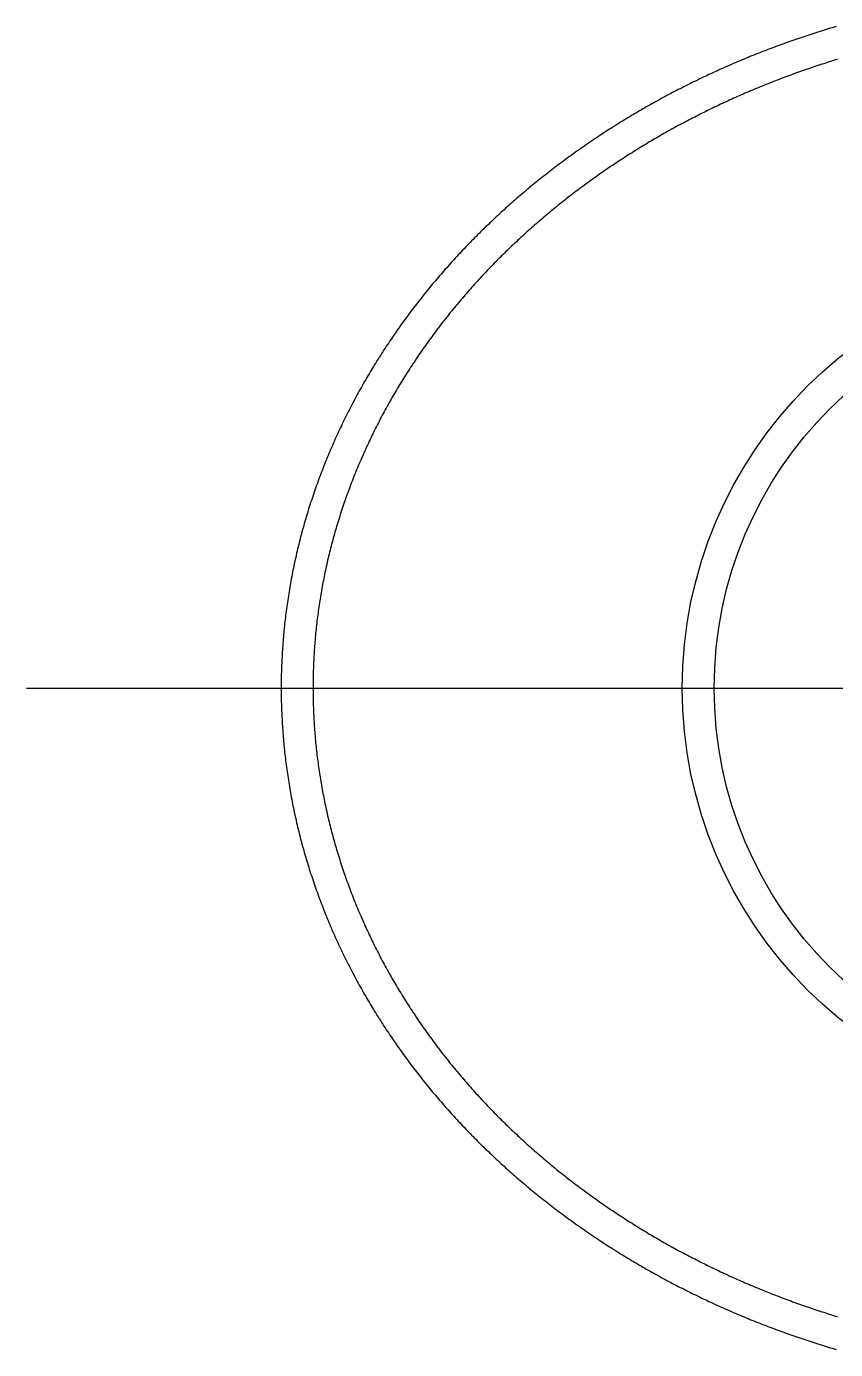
# Model space of a CAD drawing. Extents: x -24.5 to 25, y -16.2 to 7.6.
# Drawn here: x 7.99 to 14.35, y -5.19 to 5.19 of the extents above; entities that cross this region are included whole.
import ezdxf

# ---------------------------------------------------------------- set-up
doc = ezdxf.new("R2010")
doc.units = 0
doc.linetypes.add('CENTER', pattern=[50.8, 31.75, -6.35, 6.35, -6.35])
doc.layers.get('0').update_dxf_attribs({"linetype": 'CONTINUOUS'})
doc.layers.add('CENTER', color=1, linetype='CENTER')

msp = doc.modelspace()

# ---------------------------------------------------------------- linework, layer by layer
at = {"color": 7}
for points in [[(14.3527, 5.19303, 0), (14.3367, 5.18829, 0), (14.3207, 5.18351, 0), (14.3048, 5.1787, 0), (14.2888, 5.17385, 0), (14.2729, 5.16896, 0), (14.2569, 5.16404, 0), (14.241, 5.15908, 0), (14.2251, 5.15408, 0), (14.2092, 5.14904, 0), (14.1933, 5.14397, 0), (14.1774, 5.13887, 0), (14.1615, 5.13372, 0), (14.1456, 5.12854, 0), (14.1298, 5.12332, 0), (14.114, 5.11807, 0), (14.0981, 5.11278, 0), (14.0823, 5.10745, 0), (14.0665, 5.10208, 0), (14.0507, 5.09668, 0), (14.0349, 5.09124, 0), (14.0192, 5.08577, 0), (14.0034, 5.08026, 0), (13.9876, 5.07471, 0), (13.9719, 5.06912, 0), (13.9562, 5.0635, 0), (13.9405, 5.05784, 0), (13.9248, 5.05214, 0), (13.9091, 5.04641, 0), (13.8934, 5.04064, 0), (13.8777, 5.03483, 0), (13.8621, 5.02899, 0), (13.8465, 5.02311, 0), (13.8308, 5.01719, 0), (13.8152, 5.01124, 0), (13.7996, 5.00524, 0), (13.784, 4.99922, 0), (13.7685, 4.99315, 0), (13.7529, 4.98705, 0), (13.7374, 4.98091, 0), (13.7218, 4.97473, 0), (13.7063, 4.96852, 0), (13.6908, 4.96227, 0), (13.6753, 4.95598, 0), (13.6598, 4.94966, 0), (13.6444, 4.94329, 0), (13.6289, 4.93689, 0), (13.6135, 4.93046, 0), (13.598, 4.92398, 0), (13.5826, 4.91747, 0), (13.5672, 4.91092, 0), (13.5518, 4.90433, 0), (13.5365, 4.8977, 0), (13.5211, 4.89104, 0), (13.5058, 4.88434, 0), (13.4904, 4.8776, 0), (13.4751, 4.87083, 0), (13.4598, 4.86402, 0), (13.4445, 4.85717, 0), (13.4293, 4.85028, 0), (13.414, 4.84335, 0), (13.3988, 4.83639, 0), (13.3835, 4.82939, 0), (13.3683, 4.82235, 0), (13.3531, 4.81528, 0), (13.3379, 4.80816, 0), (13.3228, 4.80101, 0), (13.3076, 4.79383, 0), (13.2925, 4.7866, 0), (13.2774, 4.77934, 0), (13.2623, 4.77204, 0), (13.2472, 4.7647, 0), (13.2321, 4.75733, 0), (13.2171, 4.74991, 0), (13.202, 4.74246, 0), (13.187, 4.73498, 0), (13.172, 4.72745, 0), (13.157, 4.71989, 0), (13.1421, 4.71229, 0), (13.1271, 4.70466, 0), (13.1122, 4.69698, 0), (13.0973, 4.68927, 0), (13.0824, 4.68152, 0), (13.0675, 4.67374, 0), (13.0527, 4.66592, 0), (13.0378, 4.65806, 0), (13.023, 4.65016, 0), (13.0082, 4.64222, 0), (12.9934, 4.63425, 0), (12.9786, 4.62624, 0), (12.9639, 4.61819, 0), (12.9492, 4.61011, 0), (12.9345, 4.60199, 0), (12.9198, 4.59383, 0), (12.9051, 4.58564, 0), (12.8904, 4.5774, 0), (12.8758, 4.56913, 0), (12.8612, 4.56083, 0), (12.8466, 4.55248, 0), (12.832, 4.5441, 0), (12.8175, 4.53568, 0), (12.803, 4.52722, 0), (12.7885, 4.51873, 0), (12.774, 4.5102, 0), (12.7595, 4.50163, 0), (12.7451, 4.49303, 0), (12.7306, 4.48439, 0), (12.7162, 4.47571, 0), (12.7018, 4.46699, 0), (12.6875, 4.45824, 0), (12.6731, 4.44945, 0), (12.6588, 4.44062, 0), (12.6445, 4.43175, 0), (12.6302, 4.42285, 0), (12.616, 4.41391, 0), (12.6018, 4.40494, 0), (12.5876, 4.39592, 0), (12.5734, 4.38687, 0), (12.5592, 4.37779, 0), (12.5451, 4.36866, 0), (12.5309, 4.3595, 0), (12.5169, 4.3503, 0), (12.5028, 4.34107, 0), (12.4887, 4.33179, 0), (12.4747, 4.32248, 0), (12.4607, 4.31314, 0), (12.4467, 4.30375, 0), (12.4328, 4.29433, 0), (12.4189, 4.28488, 0), (12.4049, 4.27538, 0), (12.3911, 4.26585, 0), (12.3772, 4.25628, 0), (12.3634, 4.24668, 0), (12.3496, 4.23704, 0), (12.3358, 4.22736, 0), (12.322, 4.21765, 0), (12.3083, 4.2079, 0), (12.2946, 4.19811, 0), (12.2809, 4.18829, 0), (12.2673, 4.17843, 0), (12.2537, 4.16853, 0), (12.2401, 4.1586, 0), (12.2265, 4.14863, 0), (12.2129, 4.13862, 0), (12.1994, 4.12858, 0), (12.1859, 4.11851, 0), (12.1725, 4.10839, 0), (12.159, 4.09824, 0), (12.1456, 4.08806, 0), (12.1322, 4.07784, 0), (12.1189, 4.06758, 0), (12.1055, 4.05728, 0), (12.0922, 4.04695, 0), (12.079, 4.03659, 0), (12.0657, 4.02619, 0), (12.0525, 4.01575, 0), (12.0393, 4.00527, 0), (12.0262, 3.99476, 0), (12.013, 3.98422, 0), (11.9999, 3.97364, 0), (11.9868, 3.96302, 0), (11.9738, 3.95237, 0), (11.9608, 3.94168, 0), (11.9478, 3.93095, 0), (11.9348, 3.92019, 0), (11.9219, 3.9094, 0), (11.909, 3.89857, 0), (11.8961, 3.8877, 0), (11.8833, 3.8768, 0), (11.8705, 3.86586, 0), (11.8577, 3.85489, 0), (11.845, 3.84388, 0), (11.8322, 3.83283, 0), (11.8196, 3.82175, 0), (11.8069, 3.81064, 0), (11.7943, 3.79949, 0), (11.7817, 3.7883, 0), (11.7691, 3.77708, 0), (11.7566, 3.76583, 0), (11.7441, 3.75453, 0), (11.7316, 3.74321, 0), (11.7192, 3.73185, 0), (11.7068, 3.72045, 0), (11.6944, 3.70902, 0), (11.682, 3.69755, 0), (11.6697, 3.68605, 0), (11.6575, 3.67451, 0), (11.6452, 3.66293, 0), (11.633, 3.65133, 0), (11.6208, 3.63968, 0), (11.6087, 3.62801, 0), (11.5966, 3.61629, 0), (11.5845, 3.60455, 0), (11.5724, 3.59276, 0), (11.5604, 3.58095, 0), (11.5484, 3.5691, 0), (11.5365, 3.55721, 0), (11.5246, 3.54529, 0), (11.5127, 3.53333, 0), (11.5008, 3.52134, 0), (11.489, 3.50931, 0), (11.4773, 3.49725, 0), (11.4655, 3.48516, 0), (11.4538, 3.47303, 0), (11.4421, 3.46087, 0), (11.4305, 3.44867, 0), (11.4189, 3.43644, 0), (11.4073, 3.42417, 0), (11.3958, 3.41187, 0), (11.3843, 3.39953, 0), (11.3728, 3.38716, 0), (11.3614, 3.37475, 0), (11.35, 3.36231, 0), (11.3387, 3.34984, 0), (11.3273, 3.33733, 0), (11.3161, 3.32478, 0), (11.3048, 3.3122, 0), (11.2936, 3.29958, 0), (11.2824, 3.28694, 0), (11.2713, 3.27425, 0), (11.2602, 3.26153, 0), (11.2491, 3.24878, 0), (11.2381, 3.23599, 0), (11.2271, 3.22317, 0), (11.2161, 3.21031, 0), (11.2052, 3.19742, 0), (11.1943, 3.18449, 0), (11.1835, 3.17153, 0), (11.1727, 3.15854, 0), (11.1619, 3.14551, 0), (11.1512, 3.13245, 0), (11.1405, 3.11935, 0), (11.1298, 3.10622, 0), (11.1192, 3.09306, 0), (11.1086, 3.07986, 0), (11.0981, 3.06662, 0), (11.0876, 3.05336, 0), (11.0772, 3.04006, 0), (11.0667, 3.02672, 0), (11.0564, 3.01335, 0), (11.046, 2.99995, 0), (11.0357, 2.98652, 0), (11.0255, 2.97305, 0), (11.0152, 2.95955, 0), (11.0051, 2.94601, 0), (10.9949, 2.93244, 0), (10.9848, 2.91884, 0), (10.9748, 2.9052, 0), (10.9647, 2.89153, 0), (10.9548, 2.87783, 0), (10.9448, 2.8641, 0), (10.9349, 2.85033, 0), (10.9251, 2.83653, 0), (10.9153, 2.82269, 0), (10.9055, 2.80882, 0), (10.8958, 2.79492, 0), (10.8861, 2.78099, 0), (10.8765, 2.76702, 0), (10.8669, 2.75302, 0), (10.8573, 2.73899, 0), (10.8478, 2.72492, 0), (10.8383, 2.71083, 0), (10.8289, 2.6967, 0), (10.8195, 2.68253, 0), (10.8102, 2.66834, 0), (10.8009, 2.65411, 0), (10.7916, 2.63985, 0), (10.7824, 2.62556, 0), (10.7732, 2.61123, 0), (10.7641, 2.59687, 0), (10.755, 2.58248, 0), (10.746, 2.56806, 0), (10.737, 2.55361, 0), (10.7281, 2.53912, 0), (10.7192, 2.5246, 0), (10.7103, 2.51005, 0), (10.7015, 2.49547, 0), (10.6928, 2.48086, 0), (10.684, 2.46621, 0), (10.6754, 2.45153, 0), (10.6668, 2.43682, 0), (10.6582, 2.42208, 0), (10.6496, 2.40731, 0), (10.6412, 2.3925, 0), (10.6327, 2.37767, 0), (10.6243, 2.3628, 0), (10.616, 2.3479, 0), (10.6077, 2.33297, 0), (10.5994, 2.31801, 0), (10.5912, 2.30302, 0), (10.5831, 2.288, 0), (10.575, 2.27295, 0), (10.5669, 2.25787, 0), (10.5589, 2.24276, 0), (10.551, 2.22763, 0), (10.5431, 2.21246, 0), (10.5352, 2.19727, 0), (10.5274, 2.18205, 0), (10.5197, 2.1668, 0), (10.512, 2.15152, 0), (10.5043, 2.13621, 0), (10.4967, 2.12088, 0), (10.4892, 2.10552, 0), (10.4817, 2.09013, 0), (10.4742, 2.07472, 0), (10.4668, 2.05928, 0), (10.4595, 2.04381, 0), (10.4522, 2.02832, 0), (10.445, 2.0128, 0), (10.4378, 1.99725, 0), (10.4306, 1.98168, 0), (10.4236, 1.96608, 0), (10.4165, 1.95046, 0), (10.4095, 1.93482, 0), (10.4026, 1.91915, 0), (10.3958, 1.90345, 0), (10.3889, 1.88773, 0), (10.3822, 1.87199, 0), (10.3755, 1.85622, 0), (10.3688, 1.84043, 0), (10.3622, 1.82461, 0), (10.3556, 1.80877, 0), (10.3491, 1.79291, 0), (10.3427, 1.77703, 0), (10.3363, 1.76112, 0), (10.33, 1.74519, 0), (10.3237, 1.72924, 0), (10.3175, 1.71327, 0), (10.3113, 1.69727, 0), (10.3052, 1.68126, 0), (10.2991, 1.66522, 0), (10.2931, 1.64916, 0), (10.2872, 1.63308, 0), (10.2813, 1.61698, 0), (10.2755, 1.60086, 0), (10.2697, 1.58472, 0), (10.264, 1.56855, 0), (10.2583, 1.55237, 0), (10.2527, 1.53617, 0), (10.2472, 1.51995, 0), (10.2417, 1.50371, 0), (10.2362, 1.48745, 0), (10.2309, 1.47117, 0), (10.2255, 1.45487, 0), (10.2203, 1.43856, 0), (10.2151, 1.42222, 0), (10.2099, 1.40587, 0), (10.2048, 1.3895, 0), (10.1998, 1.37311, 0), (10.1948, 1.35671, 0), (10.1899, 1.34029, 0), (10.1851, 1.32385, 0), (10.1803, 1.30739, 0), (10.1755, 1.29092, 0), (10.1709, 1.27443, 0), (10.1663, 1.25793, 0), (10.1617, 1.24141, 0), (10.1572, 1.22487, 0), (10.1528, 1.20832, 0), (10.1484, 1.19175, 0), (10.1441, 1.17517, 0), (10.1398, 1.15858, 0), (10.1356, 1.14197, 0), (10.1315, 1.12534, 0), (10.1274, 1.10871, 0), (10.1234, 1.09206, 0), (10.1194, 1.0754, 0), (10.1155, 1.05872, 0), (10.1117, 1.04203, 0), (10.1079, 1.02533, 0), (10.1042, 1.00862, 0), (10.1006, 0.991892, 0), (10.097, 0.975155, 0), (10.0934, 0.958406, 0), (10.09, 0.941646, 0), (10.0866, 0.924874, 0), (10.0832, 0.908092, 0), (10.0799, 0.891299, 0), (10.0767, 0.874495, 0), (10.0735, 0.857681, 0), (10.0704, 0.840857, 0), (10.0674, 0.824023, 0), (10.0644, 0.807179, 0), (10.0615, 0.790326, 0), (10.0586, 0.773463, 0), (10.0558, 0.756592, 0), (10.0531, 0.739711, 0), (10.0504, 0.722822, 0), (10.0478, 0.705925, 0), (10.0452, 0.689019, 0), (10.0428, 0.672105, 0), (10.0403, 0.655184, 0), (10.038, 0.638255, 0), (10.0356, 0.621318, 0), (10.0334, 0.604375, 0), (10.0312, 0.587425, 0), (10.0291, 0.570468, 0), (10.027, 0.553504, 0), (10.025, 0.536534, 0), (10.0231, 0.519558, 0), (10.0212, 0.502577, 0), (10.0194, 0.485589, 0), (10.0177, 0.468597, 0), (10.016, 0.451599, 0), (10.0143, 0.434596, 0), (10.0128, 0.417588, 0), (10.0113, 0.400576, 0), (10.0098, 0.383559, 0), (10.0085, 0.366539, 0), (10.0071, 0.349514, 0), (10.0059, 0.332486, 0), (10.0047, 0.315454, 0), (10.0036, 0.298419, 0), (10.0025, 0.281381, 0), (10.0015, 0.26434, 0), (10.0006, 0.247297, 0), (9.99967, 0.230251, 0), (9.99886, 0.213203, 0), (9.9981, 0.196152, 0), (9.99741, 0.179101, 0), (9.99679, 0.162047, 0), (9.99622, 0.144993, 0), (9.99572, 0.127937, 0), (9.99528, 0.11088, 0), (9.9949, 0.093823, 0), (9.99459, 0.076765, 0), (9.99434, 0.059707, 0), (9.99415, 0.042647, 0), (9.99403, 0.025587, 0), (9.99397, 0.008527, 0), (9.99397, -0.008534, 0), (9.99403, -0.025596, 0), (9.99416, -0.042657, 0), (9.99435, -0.059719, 0), (9.9946, -0.07678, 0), (9.99492, -0.09384, 0), (9.9953, -0.1109, 0), (9.99574, -0.127959, 0), (9.99624, -0.145016, 0), (9.99681, -0.162072, 0), (9.99744, -0.179127, 0), (9.99813, -0.19618, 0), (9.99888, -0.213231, 0), (9.9997, -0.230279, 0), (10.0006, -0.247326, 0), (10.0015, -0.264369, 0), (10.0025, -0.28141, 0), (10.0036, -0.298448, 0), (10.0047, -0.315483, 0), (10.0059, -0.332514, 0), (10.0072, -0.349542, 0), (10.0085, -0.366566, 0), (10.0098, -0.383585, 0), (10.0113, -0.400601, 0), (10.0128, -0.417612, 0), (10.0143, -0.434618, 0), (10.016, -0.45162, 0), (10.0177, -0.468616, 0), (10.0194, -0.485608, 0), (10.0212, -0.502593, 0), (10.0231, -0.519574, 0), (10.025, -0.536548, 0), (10.027, -0.553516, 0), (10.0291, -0.570478, 0), (10.0312, -0.587433, 0), (10.0334, -0.604382, 0), (10.0356, -0.621323, 0), (10.0379, -0.638258, 0), (10.0403, -0.655185, 0), (10.0427, -0.672105, 0), (10.0452, -0.689017, 0), (10.0478, -0.705921, 0), (10.0504, -0.722817, 0), (10.0531, -0.739704, 0), (10.0558, -0.756583, 0), (10.0586, -0.773453, 0), (10.0615, -0.790315, 0), (10.0644, -0.807167, 0), (10.0674, -0.82401, 0), (10.0704, -0.840843, 0), (10.0735, -0.857666, 0), (10.0767, -0.874479, 0), (10.0799, -0.891283, 0), (10.0832, -0.908075, 0), (10.0865, -0.924857, 0), (10.0899, -0.941629, 0), (10.0934, -0.958389, 0), (10.0969, -0.975138, 0), (10.1005, -0.991876, 0), (10.1042, -1.0086, 0), (10.1079, -1.02532, 0), (10.1117, -1.04202, 0), (10.1155, -1.05871, 0), (10.1194, -1.07539, 0), (10.1234, -1.09205, 0), (10.1274, -1.1087, 0), (10.1315, -1.12534, 0), (10.1356, -1.14196, 0), (10.1398, -1.15857, 0), (10.1441, -1.17517, 0), (10.1484, -1.19175, 0), (10.1528, -1.20831, 0), (10.1572, -1.22486, 0), (10.1617, -1.2414, 0), (10.1663, -1.25792, 0), (10.1709, -1.27442, 0), (10.1756, -1.29091, 0), (10.1803, -1.30738, 0), (10.1851, -1.32384, 0), (10.19, -1.34028, 0), (10.1949, -1.3567, 0), (10.1998, -1.3731, 0), (10.2049, -1.38949, 0), (10.21, -1.40586, 0), (10.2151, -1.42221, 0), (10.2203, -1.43855, 0), (10.2256, -1.45486, 0), (10.2309, -1.47116, 0), (10.2363, -1.48744, 0), (10.2417, -1.5037, 0), (10.2472, -1.51995, 0), (10.2527, -1.53617, 0), (10.2583, -1.55237, 0), (10.264, -1.56856, 0), (10.2697, -1.58472, 0), (10.2755, -1.60086, 0), (10.2813, -1.61699, 0), (10.2872, -1.63309, 0), (10.2932, -1.64917, 0), (10.2992, -1.66523, 0), (10.3052, -1.68127, 0), (10.3113, -1.69729, 0), (10.3175, -1.71329, 0), (10.3237, -1.72926, 0), (10.33, -1.74522, 0), (10.3363, -1.76115, 0), (10.3427, -1.77706, 0), (10.3491, -1.79294, 0), (10.3556, -1.8088, 0), (10.3622, -1.82464, 0), (10.3688, -1.84046, 0), (10.3754, -1.85625, 0), (10.3821, -1.87202, 0), (10.3889, -1.88777, 0), (10.3957, -1.90349, 0), (10.4026, -1.91918, 0), (10.4095, -1.93486, 0), (10.4165, -1.9505, 0), (10.4235, -1.96612, 0), (10.4306, -1.98172, 0), (10.4377, -1.99729, 0), (10.4449, -2.01284, 0), (10.4522, -2.02836, 0), (10.4594, -2.04385, 0), (10.4668, -2.05931, 0), (10.4742, -2.07475, 0), (10.4816, -2.09017, 0), (10.4891, -2.10555, 0), (10.4967, -2.12091, 0), (10.5043, -2.13624, 0), (10.5119, -2.15155, 0), (10.5196, -2.16682, 0), (10.5274, -2.18207, 0), (10.5352, -2.19729, 0), (10.5431, -2.21248, 0), (10.551, -2.22763, 0), (10.5589, -2.24276, 0), (10.5669, -2.25786, 0), (10.575, -2.27293, 0), (10.5831, -2.28797, 0), (10.5912, -2.30299, 0), (10.5994, -2.31797, 0), (10.6077, -2.33292, 0), (10.616, -2.34784, 0), (10.6243, -2.36273, 0), (10.6327, -2.37758, 0), (10.6411, -2.39241, 0), (10.6496, -2.40721, 0), (10.6581, -2.42198, 0), (10.6667, -2.43672, 0), (10.6753, -2.45142, 0), (10.684, -2.4661, 0), (10.6927, -2.48074, 0), (10.7015, -2.49536, 0), (10.7103, -2.50994, 0), (10.7191, -2.52449, 0), (10.728, -2.53901, 0), (10.737, -2.5535, 0), (10.746, -2.56795, 0), (10.755, -2.58238, 0), (10.7641, -2.59677, 0), (10.7732, -2.61113, 0), (10.7824, -2.62546, 0), (10.7916, -2.63976, 0), (10.8009, -2.65403, 0), (10.8102, -2.66826, 0), (10.8195, -2.68246, 0), (10.8289, -2.69663, 0), (10.8383, -2.71077, 0), (10.8478, -2.72488, 0), (10.8573, -2.73895, 0), (10.8669, -2.75299, 0), (10.8765, -2.767, 0), (10.8861, -2.78097, 0), (10.8958, -2.79491, 0), (10.9055, -2.80882, 0), (10.9153, -2.8227, 0), (10.9251, -2.83654, 0), (10.935, -2.85035, 0), (10.9449, -2.86413, 0), (10.9548, -2.87787, 0), (10.9648, -2.89158, 0), (10.9748, -2.90525, 0), (10.9849, -2.9189, 0), (10.995, -2.93251, 0), (11.0051, -2.94608, 0), (11.0153, -2.95962, 0), (11.0255, -2.97313, 0), (11.0358, -2.9866, 0), (11.0461, -3.00004, 0), (11.0564, -3.01345, 0), (11.0668, -3.02682, 0), (11.0772, -3.04015, 0), (11.0877, -3.05346, 0), (11.0982, -3.06672, 0), (11.1087, -3.07996, 0), (11.1193, -3.09315, 0), (11.1299, -3.10632, 0), (11.1406, -3.11945, 0), (11.1513, -3.13254, 0), (11.162, -3.1456, 0), (11.1727, -3.15862, 0), (11.1835, -3.17161, 0), (11.1944, -3.18456, 0), (11.2053, -3.19748, 0), (11.2162, -3.21037, 0), (11.2271, -3.22322, 0), (11.2381, -3.23603, 0), (11.2491, -3.24882, 0), (11.2602, -3.26157, 0), (11.2713, -3.27428, 0), (11.2824, -3.28696, 0), (11.2936, -3.29961, 0), (11.3048, -3.31222, 0), (11.3161, -3.32479, 0), (11.3273, -3.33734, 0), (11.3387, -3.34985, 0), (11.35, -3.36232, 0), (11.3614, -3.37476, 0), (11.3728, -3.38717, 0), (11.3843, -3.39954, 0), (11.3958, -3.41187, 0), (11.4073, -3.42418, 0), (11.4189, -3.43644, 0), (11.4305, -3.44868, 0), (11.4421, -3.46088, 0), (11.4538, -3.47304, 0), (11.4655, -3.48517, 0), (11.4773, -3.49726, 0), (11.489, -3.50933, 0), (11.5008, -3.52135, 0), (11.5127, -3.53334, 0), (11.5246, -3.5453, 0), (11.5365, -3.55722, 0), (11.5484, -3.56911, 0), (11.5604, -3.58096, 0), (11.5724, -3.59277, 0), (11.5845, -3.60456, 0), (11.5966, -3.6163, 0), (11.6087, -3.62802, 0), (11.6208, -3.63969, 0), (11.633, -3.65134, 0), (11.6452, -3.66294, 0), (11.6575, -3.67452, 0), (11.6697, -3.68605, 0), (11.682, -3.69756, 0), (11.6944, -3.70902, 0), (11.7068, -3.72045, 0), (11.7192, -3.73185, 0), (11.7316, -3.74321, 0), (11.7441, -3.75454, 0), (11.7566, -3.76583, 0), (11.7691, -3.77709, 0), (11.7817, -3.78831, 0), (11.7943, -3.79949, 0), (11.8069, -3.81064, 0), (11.8195, -3.82176, 0), (11.8322, -3.83284, 0), (11.845, -3.84388, 0), (11.8577, -3.85489, 0), (11.8705, -3.86586, 0), (11.8833, -3.8768, 0), (11.8961, -3.8877, 0), (11.909, -3.89857, 0), (11.9219, -3.9094, 0), (11.9348, -3.92019, 0), (11.9478, -3.93095, 0), (11.9608, -3.94168, 0), (11.9738, -3.95237, 0), (11.9868, -3.96302, 0), (11.9999, -3.97364, 0), (12.013, -3.98422, 0), (12.0261, -3.99476, 0), (12.0393, -4.00527, 0), (12.0525, -4.01575, 0), (12.0657, -4.02618, 0), (12.079, -4.03659, 0), (12.0922, -4.04695, 0), (12.1055, -4.05728, 0), (12.1189, -4.06758, 0), (12.1322, -4.07783, 0), (12.1456, -4.08806, 0), (12.159, -4.09824, 0), (12.1725, -4.10839, 0), (12.1859, -4.1185, 0), (12.1994, -4.12858, 0), (12.2129, -4.13862, 0), (12.2265, -4.14862, 0), (12.2401, -4.15859, 0), (12.2537, -4.16852, 0), (12.2673, -4.17842, 0), (12.2809, -4.18828, 0), (12.2946, -4.1981, 0), (12.3083, -4.20789, 0), (12.3221, -4.21764, 0), (12.3358, -4.22735, 0), (12.3496, -4.23703, 0), (12.3634, -4.24667, 0), (12.3772, -4.25627, 0), (12.3911, -4.26584, 0), (12.405, -4.27537, 0), (12.4189, -4.28486, 0), (12.4328, -4.29432, 0), (12.4468, -4.30374, 0), (12.4607, -4.31312, 0), (12.4747, -4.32247, 0), (12.4888, -4.33178, 0), (12.5028, -4.34105, 0), (12.5169, -4.35029, 0), (12.531, -4.35949, 0), (12.5451, -4.36865, 0), (12.5592, -4.37778, 0), (12.5734, -4.38687, 0), (12.5876, -4.39592, 0), (12.6018, -4.40493, 0), (12.616, -4.41391, 0), (12.6303, -4.42286, 0), (12.6446, -4.43176, 0), (12.6589, -4.44063, 0), (12.6732, -4.44946, 0), (12.6875, -4.45825, 0), (12.7019, -4.46701, 0), (12.7163, -4.47573, 0), (12.7307, -4.48441, 0), (12.7451, -4.49306, 0), (12.7596, -4.50167, 0), (12.7741, -4.51024, 0), (12.7886, -4.51877, 0), (12.8031, -4.52727, 0), (12.8176, -4.53573, 0), (12.8322, -4.54415, 0), (12.8467, -4.55254, 0), (12.8613, -4.56089, 0), (12.8759, -4.5692, 0), (12.8906, -4.57747, 0), (12.9052, -4.58571, 0), (12.9199, -4.59391, 0), (12.9346, -4.60207, 0), (12.9493, -4.61019, 0), (12.964, -4.61828, 0), (12.9788, -4.62633, 0), (12.9936, -4.63434, 0), (13.0083, -4.64232, 0), (13.0231, -4.65025, 0), (13.038, -4.65815, 0), (13.0528, -4.66601, 0), (13.0677, -4.67384, 0), (13.0825, -4.68162, 0), (13.0974, -4.68937, 0), (13.1124, -4.69708, 0), (13.1273, -4.70476, 0), (13.1422, -4.71239, 0), (13.1572, -4.71999, 0), (13.1722, -4.72755, 0), (13.1872, -4.73508, 0), (13.2022, -4.74256, 0), (13.2172, -4.75001, 0), (13.2323, -4.75742, 0), (13.2473, -4.76479, 0), (13.2624, -4.77212, 0), (13.2775, -4.77942, 0), (13.2926, -4.78668, 0), (13.3078, -4.7939, 0), (13.3229, -4.80109, 0), (13.3381, -4.80823, 0), (13.3532, -4.81534, 0), (13.3684, -4.82241, 0), (13.3836, -4.82945, 0), (13.3988, -4.83644, 0), (13.4141, -4.8434, 0), (13.4293, -4.85033, 0), (13.4446, -4.85721, 0), (13.4599, -4.86406, 0), (13.4752, -4.87087, 0), (13.4905, -4.87764, 0), (13.5058, -4.88437, 0), (13.5211, -4.89107, 0), (13.5365, -4.89773, 0), (13.5519, -4.90436, 0), (13.5672, -4.91094, 0), (13.5826, -4.91749, 0), (13.598, -4.924, 0), (13.6135, -4.93047, 0), (13.6289, -4.93691, 0), (13.6444, -4.94331, 0), (13.6598, -4.94967, 0), (13.6753, -4.956, 0), (13.6908, -4.96229, 0), (13.7063, -4.96854, 0), (13.7218, -4.97475, 0), (13.7373, -4.98093, 0), (13.7529, -4.98707, 0), (13.7685, -4.99317, 0), (13.784, -4.99924, 0), (13.7996, -5.00526, 0), (13.8152, -5.01125, 0), (13.8308, -5.01721, 0), (13.8464, -5.02313, 0), (13.8621, -5.02901, 0), (13.8777, -5.03485, 0), (13.8934, -5.04066, 0), (13.9091, -5.04643, 0), (13.9248, -5.05216, 0), (13.9405, -5.05785, 0), (13.9562, -5.06351, 0), (13.9719, -5.06913, 0), (13.9876, -5.07472, 0), (14.0034, -5.08026, 0), (14.0191, -5.08578, 0), (14.0349, -5.09125, 0), (14.0507, -5.09669, 0), (14.0665, -5.10209, 0), (14.0823, -5.10745, 0), (14.0981, -5.11278, 0), (14.1139, -5.11807, 0), (14.1298, -5.12332, 0), (14.1456, -5.12854, 0), (14.1615, -5.13372, 0), (14.1774, -5.13886, 0), (14.1933, -5.14397, 0), (14.2092, -5.14904, 0), (14.2251, -5.15407, 0), (14.241, -5.15906, 0), (14.2569, -5.16402, 0), (14.2729, -5.16895, 0), (14.2888, -5.17383, 0), (14.3048, -5.17868, 0), (14.3207, -5.1835, 0), (14.3367, -5.18827, 0), (14.3527, -5.19301, 0)], [(14.3618, 4.93473, 0), (14.3464, 4.93001, 0), (14.331, 4.92525, 0), (14.3156, 4.92046, 0), (14.3002, 4.91564, 0), (14.2849, 4.91077, 0), (14.2695, 4.90588, 0), (14.2542, 4.90095, 0), (14.2388, 4.89598, 0), (14.2235, 4.89098, 0), (14.2082, 4.88594, 0), (14.1929, 4.88087, 0), (14.1776, 4.87576, 0), (14.1624, 4.87061, 0), (14.1471, 4.86543, 0), (14.1319, 4.86022, 0), (14.1166, 4.85497, 0), (14.1014, 4.84968, 0), (14.0862, 4.84436, 0), (14.071, 4.83901, 0), (14.0558, 4.83362, 0), (14.0406, 4.82819, 0), (14.0255, 4.82273, 0), (14.0103, 4.81723, 0), (13.9952, 4.81169, 0), (13.98, 4.80613, 0), (13.9649, 4.80052, 0), (13.9498, 4.79488, 0), (13.9347, 4.78921, 0), (13.9197, 4.7835, 0), (13.9046, 4.77775, 0), (13.8895, 4.77197, 0), (13.8745, 4.76615, 0), (13.8595, 4.7603, 0), (13.8445, 4.75441, 0), (13.8295, 4.74849, 0), (13.8145, 4.74253, 0), (13.7995, 4.73654, 0), (13.7845, 4.73051, 0), (13.7696, 4.72444, 0), (13.7547, 4.71834, 0), (13.7397, 4.7122, 0), (13.7248, 4.70603, 0), (13.7099, 4.69982, 0), (13.6951, 4.69357, 0), (13.6802, 4.68729, 0), (13.6653, 4.68098, 0), (13.6505, 4.67462, 0), (13.6357, 4.66823, 0), (13.6209, 4.66181, 0), (13.6061, 4.65535, 0), (13.5913, 4.64885, 0), (13.5765, 4.64232, 0), (13.5618, 4.63575, 0), (13.547, 4.62914, 0), (13.5323, 4.6225, 0), (13.5176, 4.61582, 0), (13.5029, 4.60911, 0), (13.4882, 4.60236, 0), (13.4736, 4.59558, 0), (13.4589, 4.58876, 0), (13.4443, 4.5819, 0), (13.4297, 4.57501, 0), (13.4151, 4.56808, 0), (13.4005, 4.56112, 0), (13.3859, 4.55412, 0), (13.3714, 4.54708, 0), (13.3568, 4.54001, 0), (13.3423, 4.53291, 0), (13.3278, 4.52576, 0), (13.3133, 4.51859, 0), (13.2988, 4.51137, 0), (13.2844, 4.50412, 0), (13.27, 4.49684, 0), (13.2555, 4.48952, 0), (13.2411, 4.48216, 0), (13.2268, 4.47477, 0), (13.2124, 4.46734, 0), (13.198, 4.45988, 0), (13.1837, 4.45238, 0), (13.1694, 4.44484, 0), (13.1551, 4.43727, 0), (13.1408, 4.42967, 0), (13.1266, 4.42203, 0), (13.1123, 4.41435, 0), (13.0981, 4.40664, 0), (13.0839, 4.39889, 0), (13.0697, 4.3911, 0), (13.0556, 4.38328, 0), (13.0414, 4.37543, 0), (13.0273, 4.36754, 0), (13.0132, 4.35961, 0), (12.9991, 4.35165, 0), (12.9851, 4.34366, 0), (12.971, 4.33562, 0), (12.957, 4.32756, 0), (12.943, 4.31945, 0), (12.929, 4.31131, 0), (12.915, 4.30314, 0), (12.9011, 4.29493, 0), (12.8872, 4.28669, 0), (12.8733, 4.27841, 0), (12.8594, 4.27009, 0), (12.8455, 4.26174, 0), (12.8317, 4.25336, 0), (12.8179, 4.24493, 0), (12.8041, 4.23648, 0), (12.7903, 4.22799, 0), (12.7765, 4.21946, 0), (12.7628, 4.2109, 0), (12.7491, 4.2023, 0), (12.7354, 4.19367, 0), (12.7218, 4.185, 0), (12.7081, 4.17629, 0), (12.6945, 4.16755, 0), (12.6809, 4.15878, 0), (12.6673, 4.14997, 0), (12.6538, 4.14113, 0), (12.6402, 4.13225, 0), (12.6267, 4.12333, 0), (12.6133, 4.11438, 0), (12.5998, 4.1054, 0), (12.5864, 4.09638, 0), (12.573, 4.08732, 0), (12.5596, 4.07823, 0), (12.5462, 4.06911, 0), (12.5329, 4.05995, 0), (12.5195, 4.05075, 0), (12.5063, 4.04152, 0), (12.493, 4.03226, 0), (12.4798, 4.02296, 0), (12.4665, 4.01363, 0), (12.4533, 4.00426, 0), (12.4402, 3.99486, 0), (12.427, 3.98542, 0), (12.4139, 3.97595, 0), (12.4008, 3.96645, 0), (12.3878, 3.95691, 0), (12.3747, 3.94733, 0), (12.3617, 3.93772, 0), (12.3488, 3.92808, 0), (12.3358, 3.9184, 0), (12.3229, 3.90869, 0), (12.31, 3.89895, 0), (12.2971, 3.88917, 0), (12.2842, 3.87935, 0), (12.2714, 3.86951, 0), (12.2586, 3.85962, 0), (12.2459, 3.84971, 0), (12.2331, 3.83976, 0), (12.2204, 3.82977, 0), (12.2077, 3.81976, 0), (12.1951, 3.8097, 0), (12.1824, 3.79962, 0), (12.1698, 3.7895, 0), (12.1573, 3.77935, 0), (12.1447, 3.76916, 0), (12.1322, 3.75894, 0), (12.1197, 3.74869, 0), (12.1072, 3.7384, 0), (12.0948, 3.72808, 0), (12.0824, 3.71772, 0), (12.07, 3.70733, 0), (12.0577, 3.69691, 0), (12.0454, 3.68646, 0), (12.0331, 3.67597, 0), (12.0208, 3.66544, 0), (12.0086, 3.65489, 0), (11.9964, 3.6443, 0), (11.9843, 3.63368, 0), (11.9721, 3.62302, 0), (11.96, 3.61233, 0), (11.948, 3.60161, 0), (11.9359, 3.59086, 0), (11.9239, 3.58007, 0), (11.9119, 3.56924, 0), (11.9, 3.55839, 0), (11.888, 3.5475, 0), (11.8762, 3.53658, 0), (11.8643, 3.52563, 0), (11.8525, 3.51464, 0), (11.8407, 3.50362, 0), (11.8289, 3.49257, 0), (11.8172, 3.48148, 0), (11.8055, 3.47036, 0), (11.7938, 3.45921, 0), (11.7822, 3.44803, 0), (11.7706, 3.43681, 0), (11.759, 3.42556, 0), (11.7475, 3.41428, 0), (11.736, 3.40297, 0), (11.7245, 3.39162, 0), (11.7131, 3.38024, 0), (11.7017, 3.36883, 0), (11.6903, 3.35738, 0), (11.679, 3.3459, 0), (11.6676, 3.33439, 0), (11.6564, 3.32285, 0), (11.6451, 3.31128, 0), (11.6339, 3.29967, 0), (11.6228, 3.28803, 0), (11.6116, 3.27636, 0), (11.6005, 3.26466, 0), (11.5895, 3.25292, 0), (11.5784, 3.24115, 0), (11.5674, 3.22935, 0), (11.5565, 3.21752, 0), (11.5455, 3.20565, 0), (11.5346, 3.19376, 0), (11.5238, 3.18182, 0), (11.513, 3.16986, 0), (11.5022, 3.15787, 0), (11.4914, 3.14584, 0), (11.4807, 3.13378, 0), (11.47, 3.12168, 0), (11.4594, 3.10956, 0), (11.4487, 3.0974, 0), (11.4382, 3.08521, 0), (11.4276, 3.07299, 0), (11.4171, 3.06073, 0), (11.4067, 3.04845, 0), (11.3962, 3.03613, 0), (11.3858, 3.02378, 0), (11.3755, 3.0114, 0), (11.3651, 2.99898, 0), (11.3549, 2.98654, 0), (11.3446, 2.97406, 0), (11.3344, 2.96155, 0), (11.3242, 2.94901, 0), (11.3141, 2.93644, 0), (11.304, 2.92383, 0), (11.2939, 2.9112, 0), (11.2839, 2.89853, 0), (11.2739, 2.88583, 0), (11.264, 2.8731, 0), (11.2541, 2.86034, 0), (11.2442, 2.84755, 0), (11.2344, 2.83472, 0), (11.2246, 2.82187, 0), (11.2148, 2.80898, 0), (11.2051, 2.79606, 0), (11.1954, 2.78311, 0), (11.1858, 2.77013, 0), (11.1762, 2.75712, 0), (11.1666, 2.74408, 0), (11.1571, 2.73101, 0), (11.1476, 2.71791, 0), (11.1382, 2.70477, 0), (11.1288, 2.69161, 0), (11.1194, 2.67841, 0), (11.1101, 2.66519, 0), (11.1009, 2.65193, 0), (11.0916, 2.63864, 0), (11.0824, 2.62533, 0), (11.0733, 2.61198, 0), (11.0642, 2.5986, 0), (11.0551, 2.58519, 0), (11.0461, 2.57175, 0), (11.0371, 2.55829, 0), (11.0281, 2.54479, 0), (11.0192, 2.53126, 0), (11.0104, 2.5177, 0), (11.0016, 2.50411, 0), (10.9928, 2.49049, 0), (10.984, 2.47684, 0), (10.9754, 2.46316, 0), (10.9667, 2.44945, 0), (10.9581, 2.43571, 0), (10.9495, 2.42195, 0), (10.941, 2.40815, 0), (10.9326, 2.39432, 0), (10.9241, 2.38046, 0), (10.9157, 2.36658, 0), (10.9074, 2.35266, 0), (10.8991, 2.33872, 0), (10.8908, 2.32474, 0), (10.8826, 2.31074, 0), (10.8745, 2.2967, 0), (10.8663, 2.28264, 0), (10.8583, 2.26855, 0), (10.8502, 2.25443, 0), (10.8422, 2.24028, 0), (10.8343, 2.2261, 0), (10.8264, 2.21189, 0), (10.8186, 2.19766, 0), (10.8108, 2.18339, 0), (10.803, 2.1691, 0), (10.7953, 2.15479, 0), (10.7876, 2.14044, 0), (10.78, 2.12607, 0), (10.7725, 2.11168, 0), (10.765, 2.09725, 0), (10.7575, 2.0828, 0), (10.7501, 2.06833, 0), (10.7427, 2.05383, 0), (10.7354, 2.0393, 0), (10.7281, 2.02475, 0), (10.7209, 2.01017, 0), (10.7137, 1.99557, 0), (10.7066, 1.98094, 0), (10.6995, 1.96629, 0), (10.6925, 1.95161, 0), (10.6855, 1.93691, 0), (10.6786, 1.92219, 0), (10.6717, 1.90744, 0), (10.6648, 1.89267, 0), (10.6581, 1.87787, 0), (10.6513, 1.86305, 0), (10.6447, 1.84821, 0), (10.638, 1.83335, 0), (10.6314, 1.81846, 0), (10.6249, 1.80355, 0), (10.6184, 1.78862, 0), (10.612, 1.77367, 0), (10.6056, 1.75869, 0), (10.5993, 1.7437, 0), (10.593, 1.72868, 0), (10.5868, 1.71364, 0), (10.5807, 1.69858, 0), (10.5745, 1.6835, 0), (10.5685, 1.66839, 0), (10.5625, 1.65327, 0), (10.5565, 1.63813, 0), (10.5506, 1.62296, 0), (10.5447, 1.60778, 0), (10.5389, 1.59258, 0), (10.5332, 1.57736, 0), (10.5275, 1.56212, 0), (10.5219, 1.54685, 0), (10.5163, 1.53158, 0), (10.5107, 1.51628, 0), (10.5053, 1.50096, 0), (10.4998, 1.48563, 0), (10.4945, 1.47027, 0), (10.4891, 1.4549, 0), (10.4839, 1.43951, 0), (10.4787, 1.42411, 0), (10.4735, 1.40868, 0), (10.4684, 1.39324, 0), (10.4634, 1.37778, 0), (10.4584, 1.36231, 0), (10.4534, 1.34682, 0), (10.4485, 1.33131, 0), (10.4437, 1.31579, 0), (10.439, 1.30025, 0), (10.4342, 1.28469, 0), (10.4296, 1.26912, 0), (10.425, 1.25354, 0), (10.4204, 1.23794, 0), (10.4159, 1.22232, 0), (10.4115, 1.20669, 0), (10.4071, 1.19104, 0), (10.4028, 1.17538, 0), (10.3986, 1.15971, 0), (10.3944, 1.14402, 0), (10.3902, 1.12832, 0), (10.3861, 1.11261, 0), (10.3821, 1.09688, 0), (10.3781, 1.08114, 0), (10.3742, 1.06539, 0), (10.3703, 1.04962, 0), (10.3665, 1.03385, 0), (10.3628, 1.01806, 0), (10.3591, 1.00226, 0), (10.3554, 0.98645, 0), (10.3519, 0.970628, 0), (10.3484, 0.954795, 0), (10.3449, 0.938951, 0), (10.3415, 0.923096, 0), (10.3381, 0.907231, 0), (10.3349, 0.891355, 0), (10.3316, 0.87547, 0), (10.3285, 0.859574, 0), (10.3253, 0.843669, 0), (10.3223, 0.827755, 0), (10.3193, 0.811831, 0), (10.3163, 0.795898, 0), (10.3135, 0.779956, 0), (10.3106, 0.764006, 0), (10.3079, 0.748047, 0), (10.3052, 0.732079, 0), (10.3025, 0.716104, 0), (10.2999, 0.70012, 0), (10.2974, 0.684129, 0), (10.2949, 0.66813, 0), (10.2925, 0.652124, 0), (10.2901, 0.636111, 0), (10.2878, 0.62009, 0), (10.2856, 0.604063, 0), (10.2834, 0.58803, 0), (10.2813, 0.57199, 0), (10.2792, 0.555944, 0), (10.2772, 0.539891, 0), (10.2753, 0.523833, 0), (10.2734, 0.50777, 0), (10.2715, 0.491701, 0), (10.2698, 0.475626, 0), (10.268, 0.459547, 0), (10.2664, 0.443463, 0), (10.2648, 0.427374, 0), (10.2632, 0.411281, 0), (10.2618, 0.395184, 0), (10.2603, 0.379082, 0), (10.259, 0.362977, 0), (10.2577, 0.346868, 0), (10.2564, 0.330755, 0), (10.2552, 0.31464, 0), (10.2541, 0.298521, 0), (10.253, 0.282399, 0), (10.252, 0.266274, 0), (10.2511, 0.250148, 0), (10.2502, 0.234018, 0), (10.2494, 0.217887, 0), (10.2486, 0.201754, 0), (10.2479, 0.185619, 0), (10.2472, 0.169482, 0), (10.2466, 0.153344, 0), (10.2461, 0.137205, 0), (10.2456, 0.121065, 0), (10.2452, 0.104924, 0), (10.2449, 0.088783, 0), (10.2446, 0.072641, 0), (10.2443, 0.056499, 0), (10.2441, 0.040356, 0), (10.244, 0.024213, 0), (10.244, 0.008069, 0), (10.244, -0.008076, 0), (10.244, -0.024221, 0), (10.2441, -0.040366, 0), (10.2443, -0.056511, 0), (10.2446, -0.072656, 0), (10.2449, -0.0888, 0), (10.2452, -0.104943, 0), (10.2456, -0.121086, 0), (10.2461, -0.137228, 0), (10.2467, -0.153368, 0), (10.2472, -0.169508, 0), (10.2479, -0.185645, 0), (10.2486, -0.201781, 0), (10.2494, -0.217915, 0), (10.2502, -0.234047, 0), (10.2511, -0.250176, 0), (10.2521, -0.266303, 0), (10.2531, -0.282427, 0), (10.2541, -0.298549, 0), (10.2553, -0.314667, 0), (10.2564, -0.330782, 0), (10.2577, -0.346894, 0), (10.259, -0.363002, 0), (10.2604, -0.379106, 0), (10.2618, -0.395207, 0), (10.2633, -0.411303, 0), (10.2648, -0.427395, 0), (10.2664, -0.443482, 0), (10.268, -0.459564, 0), (10.2698, -0.475642, 0), (10.2715, -0.491715, 0), (10.2734, -0.507782, 0), (10.2752, -0.523844, 0), (10.2772, -0.5399, 0), (10.2792, -0.555951, 0), (10.2813, -0.571995, 0), (10.2834, -0.588033, 0), (10.2856, -0.604065, 0), (10.2878, -0.62009, 0), (10.2901, -0.636109, 0), (10.2925, -0.652121, 0), (10.2949, -0.668125, 0), (10.2974, -0.684122, 0), (10.2999, -0.700112, 0), (10.3025, -0.716094, 0), (10.3051, -0.732068, 0), (10.3078, -0.748034, 0), (10.3106, -0.763992, 0), (10.3134, -0.779942, 0), (10.3163, -0.795883, 0), (10.3193, -0.811815, 0), (10.3223, -0.827738, 0), (10.3253, -0.843652, 0), (10.3284, -0.859557, 0), (10.3316, -0.875452, 0), (10.3348, -0.891338, 0), (10.3381, -0.907213, 0), (10.3415, -0.923079, 0), (10.3449, -0.938934, 0), (10.3483, -0.954779, 0), (10.3518, -0.970613, 0), (10.3554, -0.986436, 0), (10.3591, -1.00225, 0), (10.3628, -1.01805, 0), (10.3665, -1.03384, 0), (10.3703, -1.04962, 0), (10.3742, -1.06538, 0), (10.3781, -1.08114, 0), (10.3821, -1.09688, 0), (10.3861, -1.1126, 0), (10.3902, -1.12832, 0), (10.3944, -1.14402, 0), (10.3986, -1.1597, 0), (10.4028, -1.17538, 0), (10.4072, -1.19104, 0), (10.4115, -1.20668, 0), (10.416, -1.22231, 0), (10.4205, -1.23793, 0), (10.425, -1.25353, 0), (10.4296, -1.26911, 0), (10.4343, -1.28469, 0), (10.439, -1.30024, 0), (10.4438, -1.31578, 0), (10.4486, -1.3313, 0), (10.4535, -1.34681, 0), (10.4584, -1.3623, 0), (10.4634, -1.37778, 0), (10.4684, -1.39324, 0), (10.4735, -1.40868, 0), (10.4787, -1.4241, 0), (10.4839, -1.43951, 0), (10.4892, -1.4549, 0), (10.4945, -1.47027, 0), (10.4998, -1.48563, 0), (10.5053, -1.50097, 0), (10.5107, -1.51628, 0), (10.5163, -1.53158, 0), (10.5219, -1.54686, 0), (10.5275, -1.56213, 0), (10.5332, -1.57737, 0), (10.5389, -1.59259, 0), (10.5447, -1.6078, 0), (10.5506, -1.62298, 0), (10.5565, -1.63815, 0), (10.5624, -1.65329, 0), (10.5685, -1.66841, 0), (10.5745, -1.68352, 0), (10.5806, -1.6986, 0), (10.5868, -1.71366, 0), (10.593, -1.7287, 0), (10.5993, -1.74372, 0), (10.6056, -1.75872, 0), (10.612, -1.7737, 0), (10.6184, -1.78865, 0), (10.6249, -1.80358, 0), (10.6314, -1.81849, 0), (10.638, -1.83338, 0), (10.6446, -1.84825, 0), (10.6513, -1.86309, 0), (10.658, -1.87791, 0), (10.6648, -1.8927, 0), (10.6716, -1.90747, 0), (10.6785, -1.92222, 0), (10.6854, -1.93695, 0), (10.6924, -1.95164, 0), (10.6994, -1.96632, 0), (10.7065, -1.98097, 0), (10.7137, -1.9956, 0), (10.7208, -2.0102, 0), (10.7281, -2.02477, 0), (10.7353, -2.03932, 0), (10.7427, -2.05385, 0), (10.75, -2.06835, 0), (10.7575, -2.08282, 0), (10.7649, -2.09726, 0), (10.7725, -2.11168, 0), (10.78, -2.12607, 0), (10.7876, -2.14044, 0), (10.7953, -2.15477, 0), (10.803, -2.16908, 0), (10.8107, -2.18336, 0), (10.8185, -2.19762, 0), (10.8264, -2.21184, 0), (10.8343, -2.22604, 0), (10.8422, -2.24021, 0), (10.8502, -2.25435, 0), (10.8582, -2.26847, 0), (10.8663, -2.28255, 0), (10.8744, -2.29661, 0), (10.8826, -2.31064, 0), (10.8908, -2.32464, 0), (10.8991, -2.33861, 0), (10.9074, -2.35255, 0), (10.9157, -2.36647, 0), (10.9241, -2.38036, 0), (10.9325, -2.39421, 0), (10.941, -2.40804, 0), (10.9495, -2.42184, 0), (10.9581, -2.43561, 0), (10.9667, -2.44935, 0), (10.9753, -2.46307, 0), (10.984, -2.47675, 0), (10.9928, -2.4904, 0), (11.0015, -2.50403, 0), (11.0104, -2.51762, 0), (11.0192, -2.53119, 0), (11.0281, -2.54472, 0), (11.0371, -2.55823, 0), (11.0461, -2.5717, 0), (11.0551, -2.58515, 0), (11.0642, -2.59856, 0), (11.0733, -2.61195, 0), (11.0824, -2.6253, 0), (11.0916, -2.63863, 0), (11.1009, -2.65192, 0), (11.1102, -2.66519, 0), (11.1195, -2.67842, 0), (11.1288, -2.69162, 0), (11.1382, -2.70479, 0), (11.1477, -2.71793, 0), (11.1572, -2.73104, 0), (11.1667, -2.74412, 0), (11.1762, -2.75717, 0), (11.1858, -2.77019, 0), (11.1955, -2.78317, 0), (11.2052, -2.79613, 0), (11.2149, -2.80905, 0), (11.2246, -2.82194, 0), (11.2344, -2.8348, 0), (11.2443, -2.84763, 0), (11.2541, -2.86042, 0), (11.264, -2.87319, 0), (11.274, -2.88592, 0), (11.284, -2.89862, 0), (11.294, -2.91129, 0), (11.3041, -2.92393, 0), (11.3142, -2.93653, 0), (11.3243, -2.9491, 0), (11.3345, -2.96164, 0), (11.3447, -2.97415, 0), (11.3549, -2.98662, 0), (11.3652, -2.99906, 0), (11.3755, -3.01147, 0), (11.3859, -3.02385, 0), (11.3963, -3.03619, 0), (11.4067, -3.0485, 0), (11.4172, -3.06078, 0), (11.4277, -3.07303, 0), (11.4382, -3.08525, 0), (11.4488, -3.09743, 0), (11.4594, -3.10959, 0), (11.47, -3.12171, 0), (11.4807, -3.1338, 0), (11.4914, -3.14585, 0), (11.5022, -3.15788, 0), (11.513, -3.16987, 0), (11.5238, -3.18183, 0), (11.5346, -3.19376, 0), (11.5455, -3.20566, 0), (11.5565, -3.21753, 0), (11.5674, -3.22936, 0), (11.5784, -3.24116, 0), (11.5895, -3.25293, 0), (11.6005, -3.26467, 0), (11.6116, -3.27637, 0), (11.6228, -3.28804, 0), (11.6339, -3.29968, 0), (11.6451, -3.31129, 0), (11.6564, -3.32286, 0), (11.6677, -3.33441, 0), (11.679, -3.34591, 0), (11.6903, -3.35739, 0), (11.7017, -3.36884, 0), (11.7131, -3.38025, 0), (11.7245, -3.39163, 0), (11.736, -3.40298, 0), (11.7475, -3.41429, 0), (11.759, -3.42557, 0), (11.7706, -3.43682, 0), (11.7822, -3.44804, 0), (11.7938, -3.45922, 0), (11.8055, -3.47037, 0), (11.8172, -3.48149, 0), (11.8289, -3.49258, 0), (11.8407, -3.50363, 0), (11.8525, -3.51465, 0), (11.8643, -3.52563, 0), (11.8762, -3.53659, 0), (11.888, -3.54751, 0), (11.9, -3.5584, 0), (11.9119, -3.56925, 0), (11.9239, -3.58007, 0), (11.9359, -3.59086, 0), (11.9479, -3.60162, 0), (11.96, -3.61234, 0), (11.9721, -3.62303, 0), (11.9843, -3.63368, 0), (11.9964, -3.6443, 0), (12.0086, -3.65489, 0), (12.0208, -3.66545, 0), (12.0331, -3.67597, 0), (12.0454, -3.68646, 0), (12.0577, -3.69691, 0), (12.07, -3.70733, 0), (12.0824, -3.71772, 0), (12.0948, -3.72808, 0), (12.1072, -3.7384, 0), (12.1197, -3.74869, 0), (12.1322, -3.75894, 0), (12.1447, -3.76916, 0), (12.1572, -3.77935, 0), (12.1698, -3.7895, 0), (12.1824, -3.79962, 0), (12.195, -3.8097, 0), (12.2077, -3.81975, 0), (12.2204, -3.82977, 0), (12.2331, -3.83976, 0), (12.2458, -3.84971, 0), (12.2586, -3.85962, 0), (12.2714, -3.8695, 0), (12.2842, -3.87935, 0), (12.2971, -3.88917, 0), (12.31, -3.89894, 0), (12.3229, -3.90869, 0), (12.3358, -3.9184, 0), (12.3487, -3.92808, 0), (12.3617, -3.93772, 0), (12.3747, -3.94733, 0), (12.3878, -3.9569, 0), (12.4008, -3.96644, 0), (12.4139, -3.97594, 0), (12.427, -3.98541, 0), (12.4402, -3.99485, 0), (12.4534, -4.00425, 0), (12.4665, -4.01362, 0), (12.4798, -4.02295, 0), (12.493, -4.03225, 0), (12.5063, -4.04151, 0), (12.5196, -4.05074, 0), (12.5329, -4.05993, 0), (12.5462, -4.06909, 0), (12.5596, -4.07822, 0), (12.573, -4.08731, 0), (12.5864, -4.09636, 0), (12.5998, -4.10538, 0), (12.6133, -4.11437, 0), (12.6268, -4.12332, 0), (12.6403, -4.13223, 0), (12.6538, -4.14111, 0), (12.6674, -4.14996, 0), (12.6809, -4.15877, 0), (12.6945, -4.16754, 0), (12.7082, -4.17629, 0), (12.7218, -4.18499, 0), (12.7355, -4.19366, 0), (12.7492, -4.2023, 0), (12.7629, -4.2109, 0), (12.7766, -4.21946, 0), (12.7904, -4.22799, 0), (12.8041, -4.23649, 0), (12.8179, -4.24495, 0), (12.8318, -4.25337, 0), (12.8456, -4.26176, 0), (12.8595, -4.27012, 0), (12.8733, -4.27844, 0), (12.8873, -4.28672, 0), (12.9012, -4.29497, 0), (12.9151, -4.30318, 0), (12.9291, -4.31136, 0), (12.9431, -4.3195, 0), (12.9571, -4.32761, 0), (12.9711, -4.33568, 0), (12.9852, -4.34372, 0), (12.9992, -4.35172, 0), (13.0133, -4.35968, 0), (13.0274, -4.36761, 0), (13.0416, -4.3755, 0), (13.0557, -4.38336, 0), (13.0699, -4.39118, 0), (13.0841, -4.39897, 0), (13.0983, -4.40672, 0), (13.1125, -4.41444, 0), (13.1267, -4.42212, 0), (13.141, -4.42976, 0), (13.1553, -4.43737, 0), (13.1695, -4.44494, 0), (13.1839, -4.45248, 0), (13.1982, -4.45998, 0), (13.2125, -4.46744, 0), (13.2269, -4.47487, 0), (13.2413, -4.48226, 0), (13.2557, -4.48962, 0), (13.2701, -4.49694, 0), (13.2845, -4.50422, 0), (13.299, -4.51147, 0), (13.3135, -4.51868, 0), (13.3279, -4.52586, 0), (13.3424, -4.533, 0), (13.357, -4.5401, 0), (13.3715, -4.54717, 0), (13.386, -4.5542, 0), (13.4006, -4.5612, 0), (13.4152, -4.56816, 0), (13.4298, -4.57508, 0), (13.4444, -4.58197, 0), (13.459, -4.58882, 0), (13.4737, -4.59564, 0), (13.4883, -4.60242, 0), (13.503, -4.60917, 0), (13.5177, -4.61587, 0), (13.5324, -4.62255, 0), (13.5471, -4.62918, 0), (13.5618, -4.63579, 0), (13.5766, -4.64235, 0), (13.5913, -4.64888, 0), (13.6061, -4.65538, 0), (13.6209, -4.66184, 0), (13.6357, -4.66826, 0), (13.6505, -4.67464, 0), (13.6654, -4.681, 0), (13.6802, -4.68731, 0), (13.6951, -4.69359, 0), (13.7099, -4.69984, 0), (13.7248, -4.70604, 0), (13.7397, -4.71222, 0), (13.7547, -4.71835, 0), (13.7696, -4.72446, 0), (13.7845, -4.73052, 0), (13.7995, -4.73655, 0), (13.8145, -4.74255, 0), (13.8294, -4.74851, 0), (13.8444, -4.75443, 0), (13.8595, -4.76032, 0), (13.8745, -4.76617, 0), (13.8895, -4.77199, 0), (13.9046, -4.77777, 0), (13.9196, -4.78351, 0), (13.9347, -4.78922, 0), (13.9498, -4.7949, 0), (13.9649, -4.80054, 0), (13.98, -4.80614, 0), (13.9952, -4.81171, 0), (14.0103, -4.81724, 0), (14.0254, -4.82274, 0), (14.0406, -4.8282, 0), (14.0558, -4.83362, 0), (14.071, -4.83902, 0), (14.0862, -4.84437, 0), (14.1014, -4.84969, 0), (14.1166, -4.85497, 0), (14.1319, -4.86022, 0), (14.1471, -4.86544, 0), (14.1624, -4.87062, 0), (14.1776, -4.87576, 0), (14.1929, -4.88087, 0), (14.2082, -4.88594, 0), (14.2235, -4.89097, 0), (14.2388, -4.89598, 0), (14.2542, -4.90094, 0), (14.2695, -4.90587, 0), (14.2849, -4.91077, 0), (14.3002, -4.91563, 0), (14.3156, -4.92045, 0), (14.331, -4.92524, 0), (14.3464, -4.93, 0), (14.3618, -4.93472, 0)]]:
    msp.add_polyline3d(points, dxfattribs=at)
at = {"color": 7, "linetype": 'CONTINUOUS'}
for radius in [3.35, 3.1]:
    msp.add_circle((16.493957, 0), radius, dxfattribs=at)
at = {"layer": 'CENTER', "color": 1, "linetype": 'CENTER'}
msp.add_line((7.993956, 0), (24.993957, 0), dxfattribs=at)

doc.saveas('drawing.dxf')
